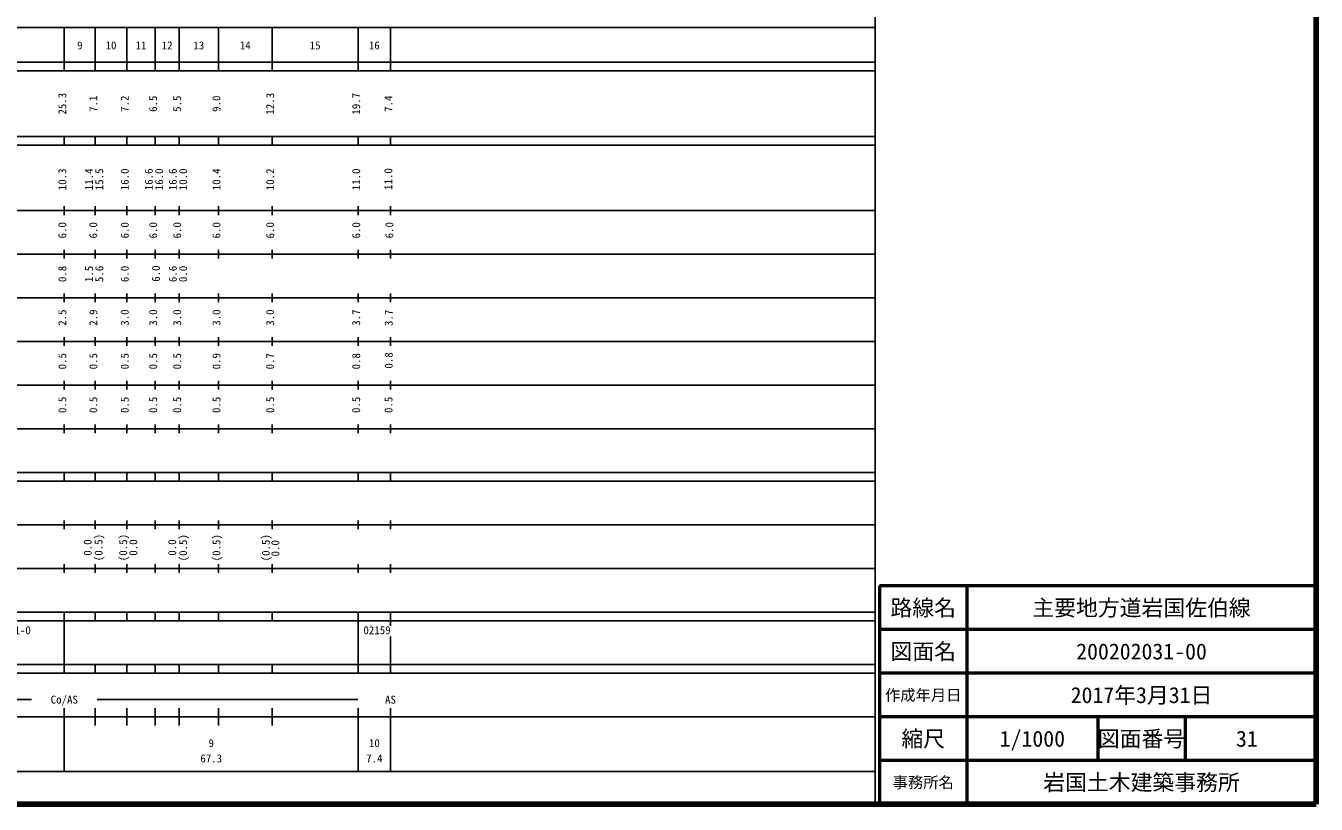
# Model space of a CAD drawing. Units: millimetres on the paper, enlarged 1000 times. Extents: x 40000 to 680000, y 20000 to 380000.
# Drawn here: x 384482 to 680000, y 20000 to 198357 of the extents above; entities that cross this region are included whole.
import ezdxf
from ezdxf.enums import TextEntityAlignment as Align

# ---------------------------------------------------------------- set-up
doc = ezdxf.new("R2010")
doc.units = ezdxf.units.MM
doc.header["$LTSCALE"] = 1000
for name, color, linetype, lineweight in [('M-TTL', 2, 'Continuous', 140), ('M-TTL-BAND', 7, 'Continuous', 25), ('M-TTL-FRAM', 2, 'Continuous', 50), ('M-TTL-LINE', 7, 'Continuous', 50)]:
    doc.layers.add(name, color=color, linetype=linetype, lineweight=lineweight)
doc.layers.add('M-TTL-TXT', color=7, linetype='Continuous')
doc.styles.add('ＭＳ ゴシック', font='')
doc.styles.get('ＭＳ ゴシック').set_extended_font_data('MS Gothic')

msp = doc.modelspace()

# ---------------------------------------------------------------- linework, layer by layer
at = {"layer": 'M-TTL'}
for p, q in [((680000, 20000), (680000, 380000)), ((40000, 20000), (680000, 20000))]:
    msp.add_line(p, q, dxfattribs=at)
at = {"layer": 'M-TTL-BAND'}
for p, q in [((579000, 20000), (579000, 370000)), ((68000, 198000), (579000, 198000)), ((393300, 188000), (393300, 198000)), ((400400, 188000), (400400, 198000)), ((407600, 188000), (407600, 198000)), ((414100, 188000), (414100, 198000)), ((419600, 188000), (419600, 198000)), ((428600, 188000), (428600, 198000)), ((440900, 188000), (440900, 198000)), ((460600, 188000), (460600, 198000)), ((468000, 188000), (468000, 198000)), ((40000, 190000), (579000, 190000)), ((40000, 188000), (579000, 188000)), ((40000, 173000), (579000, 173000)), ((393300, 171000), (393300, 173000)), ((400400, 171000), (400400, 173000)), ((407600, 171000), (407600, 173000)), ((414100, 171000), (414100, 173000)), ((419600, 171000), (419600, 173000)), ((428600, 171000), (428600, 173000)), ((440900, 171000), (440900, 173000)), ((460600, 171000), (460600, 173000)), ((468000, 171000), (468000, 173000)), ((40000, 171000), (579000, 171000)), ((393300, 155000), (393300, 157000)), ((400400, 155000), (400400, 157000)), ((407600, 155000), (407600, 157000)), ((414100, 155000), (414100, 157000)), ((419600, 155000), (419600, 157000)), ((428600, 155000), (428600, 157000)), ((440900, 155000), (440900, 157000)), ((460600, 155000), (460600, 157000)), ((468000, 155000), (468000, 157000)), ((40000, 156000), (579000, 156000)), ((46000, 146000), (579000, 146000)), ((393300, 145000), (393300, 147000)), ((400400, 145000), (400400, 147000)), ((407600, 145000), (407600, 147000)), ((414100, 145000), (414100, 147000)), ((419600, 145000), (419600, 147000)), ((428600, 145000), (428600, 147000)), ((440900, 145000), (440900, 147000)), ((460600, 145000), (460600, 147000)), ((468000, 145000), (468000, 147000)), ((52000, 136000), (579000, 136000)), ((393300, 135000), (393300, 137000)), ((400400, 135000), (400400, 137000)), ((407600, 135000), (407600, 137000)), ((414100, 135000), (414100, 137000)), ((419600, 135000), (419600, 137000)), ((428600, 135000), (428600, 137000)), ((440900, 135000), (440900, 137000)), ((460600, 135000), (460600, 137000)), ((468000, 135000), (468000, 137000)), ((46000, 126000), (579000, 126000)), ((393300, 125000), (393300, 127000)), ((400400, 125000), (400400, 127000)), ((407600, 125000), (407600, 127000)), ((414100, 125000), (414100, 127000)), ((419600, 125000), (419600, 127000)), ((428600, 125000), (428600, 127000)), ((440900, 125000), (440900, 127000)), ((460600, 125000), (460600, 127000)), ((468000, 125000), (468000, 127000)), ((52000, 116000), (579000, 116000)), ((393300, 115000), (393300, 117000)), ((400400, 115000), (400400, 117000)), ((407600, 115000), (407600, 117000)), ((414100, 115000), (414100, 117000)), ((419600, 115000), (419600, 117000)), ((428600, 115000), (428600, 117000)), ((440900, 115000), (440900, 117000)), ((460600, 115000), (460600, 117000)), ((468000, 115000), (468000, 117000)), ((393300, 105000), (393300, 107000)), ((400400, 105000), (400400, 107000)), ((407600, 105000), (407600, 107000)), ((414100, 105000), (414100, 107000)), ((419600, 105000), (419600, 107000)), ((428600, 105000), (428600, 107000)), ((440900, 105000), (440900, 107000)), ((460600, 105000), (460600, 107000)), ((468000, 105000), (468000, 107000)), ((56750, 106000), (579000, 106000)), ((56750, 96000), (579000, 96000)), ((393300, 94000), (393300, 96000)), ((400400, 94000), (400400, 96000)), ((407600, 94000), (407600, 96000)), ((414100, 94000), (414100, 96000)), ((419600, 94000), (419600, 96000)), ((428600, 94000), (428600, 96000)), ((440900, 94000), (440900, 96000)), ((460600, 94000), (460600, 96000)), ((468000, 94000), (468000, 96000)), ((40000, 94000), (579000, 94000)), ((49000, 84000), (579000, 84000)), ((393300, 83000), (393300, 85000)), ((400400, 83000), (400400, 85000)), ((407600, 83000), (407600, 85000)), ((414100, 83000), (414100, 85000)), ((419600, 83000), (419600, 85000)), ((428600, 83000), (428600, 85000)), ((440900, 83000), (440900, 85000)), ((460600, 83000), (460600, 85000)), ((468000, 83000), (468000, 85000)), ((40000, 74000), (579000, 74000)), ((393300, 73000), (393300, 75000)), ((400400, 73000), (400400, 75000)), ((407600, 73000), (407600, 75000)), ((414100, 73000), (414100, 75000)), ((419600, 73000), (419600, 75000)), ((428600, 73000), (428600, 75000)), ((440900, 73000), (440900, 75000)), ((460600, 73000), (460600, 75000)), ((468000, 73000), (468000, 75000)), ((40000, 64000), (579000, 64000)), ((393300, 62000), (393300, 64000)), ((400400, 62000), (400400, 64000)), ((407600, 62000), (407600, 64000)), ((414100, 62000), (414100, 64000)), ((419600, 62000), (419600, 64000)), ((428600, 62000), (428600, 64000)), ((440900, 62000), (440900, 64000)), ((460600, 62000), (460600, 64000)), ((468000, 62000), (468000, 64000)), ((55250, 62000), (579000, 62000)), ((393300, 52000), (393300, 62000)), ((460600, 52000), (460600, 62000)), ((468000, 60905), (468000, 62000)), ((468000, 52000), (468000, 58405)), ((55250, 52000), (579000, 52000)), ((393300, 50000), (393300, 52000)), ((400400, 50000), (400400, 52000)), ((407600, 50000), (407600, 52000)), ((414100, 50000), (414100, 52000)), ((419600, 50000), (419600, 52000)), ((428600, 50000), (428600, 52000)), ((440900, 50000), (440900, 52000)), ((460600, 50000), (460600, 52000)), ((468000, 50000), (468000, 52000)), ((40000, 50000), (579000, 50000)), ((234800, 44000), (385800, 44000)), ((393300, 27500), (393300, 42000)), ((400400, 38000), (400400, 42000)), ((400800, 44000), (460500, 44000)), ((407600, 38000), (407600, 42000)), ((414100, 38000), (414100, 42000)), ((419600, 38000), (419600, 42000)), ((428600, 38000), (428600, 42000)), ((440900, 38000), (440900, 42000)), ((460600, 27500), (460600, 42000)), ((468000, 27500), (468000, 42000)), ((40000, 40000), (579000, 40000)), ((68000, 27500), (579000, 27500))]:
    msp.add_line(p, q, dxfattribs=at)
at = {"layer": 'M-TTL-FRAM'}
for p, q in [((680000, 70000), (580000, 70000)), ((580000, 70000), (580000, 20000))]:
    msp.add_line(p, q, dxfattribs=at)
at = {"layer": 'M-TTL-LINE'}
for p, q in [((600000, 70000), (600000, 20000)), ((680000, 60000), (580000, 60000)), ((680000, 50000), (580000, 50000)), ((680000, 40000), (580000, 40000)), ((630000, 40000), (630000, 30000)), ((650000, 40000), (650000, 30000)), ((680000, 30000), (580000, 30000))]:
    msp.add_line(p, q, dxfattribs=at)

# ---------------------------------------------------------------- texts
at = {"layer": 'M-TTL-BAND', "style": 'ＭＳ ゴシック'}
for s, p in [('9', (396850, 192405)), ('10', (404000, 192405)), ('11', (410850, 192405)), ('12', (416850, 192405)), ('13', (424100, 192405)), ('14', (434750, 192405)), ('15', (450750, 192405)), ('16', (464300, 192405)), ('Co/AS', (393300, 42500)), ('AS', (468000, 42500)), ('9', (426950, 32523)), ('10', (464300, 32523)), ('67.3', (426950, 29033)), ('7.4', (464300, 29033))]:
    msp.add_text(s, height=1833, dxfattribs=at).set_placement(p, align=Align.BOTTOM_CENTER)
for s, p in [('25.3', (394300, 180500)), ('7.1', (401400, 180500)), ('7.2', (408600, 180500)), ('6.5', (415100, 180500)), ('5.5', (420600, 180500)), ('9.0', (429600, 180500)), ('12.3', (441900, 180500)), ('19.7', (461600, 180500)), ('7.4', (469000, 180500)), ('10.3', (394300, 163174)), ('11.4', (400400, 163174)), ('15.5', (402770, 163174)), ('16.0', (408600, 163174)), ('16.6', (414100, 163174)), ('16.0', (416470, 163174)), ('16.6', (419600, 163174)), ('10.0', (421970, 163174)), ('10.4', (429600, 163174)), ('10.2', (441900, 163174)), ('11.0', (461600, 163174)), ('11.0', (468956, 163246)), ('6.0', (394300, 151500)), ('6.0', (401400, 151500)), ('6.0', (408600, 151500)), ('6.0', (415100, 151500)), ('6.0', (420600, 151500)), ('6.0', (429600, 151500)), ('6.0', (441900, 151500)), ('6.0', (461600, 151500)), ('6.0', (469188, 151523)), ('0.8', (394300, 141500)), ('1.5', (400400, 141500)), ('5.6', (402770, 141500)), ('6.0', (408600, 141500)), ('6.0', (415720, 141577)), ('6.6', (419600, 141500)), ('0.0', (421970, 141500)), ('2.5', (394300, 131500)), ('2.9', (401400, 131500)), ('3.0', (408600, 131500)), ('3.0', (415100, 131500)), ('3.0', (420600, 131500)), ('3.0', (429600, 131500)), ('3.0', (441900, 131500)), ('3.7', (461600, 131500)), ('3.7', (469047, 131441)), ('0.5', (394300, 121500)), ('0.5', (401400, 121500)), ('0.5', (408600, 121500)), ('0.5', (415100, 121500)), ('0.5', (420600, 121500)), ('0.9', (429600, 121500)), ('0.7', (441900, 121500)), ('0.8', (461600, 121500)), ('0.8', (469047, 121684)), ('0.5', (394300, 111500)), ('0.5', (401400, 111500)), ('0.5', (408600, 111500)), ('0.5', (415100, 111500)), ('0.5', (420600, 111500)), ('0.5', (429600, 111500)), ('0.5', (441900, 111500)), ('0.5', (461600, 111500)), ('0.5', (469000, 111500)), ('0.0', (400098, 78808)), ('(0.5)', (402598, 78808)), ('(0.5)', (408239, 78808)), ('0.0', (410551, 78808)), ('0.0', (419470, 78808)), ('(0.5)', (421970, 78764)), ('(0.5)', (429600, 78764)), ('(0.5)', (440900, 78764)), ('0.0', (443086, 78642))]:
    msp.add_text(s, height=1833, rotation=90, dxfattribs=at).set_placement(p, align=Align.BOTTOM_CENTER)
for s, p in [('9241-0', (378150, 58405)), ('02159', (461800, 58405))]:
    msp.add_text(s, height=1833, dxfattribs=at).set_placement(p, align=Align.BOTTOM_LEFT)
at = {"layer": 'M-TTL-TXT', "style": 'ＭＳ ゴシック'}
for s, height, p in [('路線名', 3666, (590000, 65000)), ('路線名', 3666, (590000, 65000)), ('主要地方道岩国佐伯線', 3666, (640000, 65000)), ('図面名', 3666, (590000, 55000)), ('図面名', 3666, (590000, 55000)), ('200202031-00', 3666, (640000, 55000)), ('2017年3月31日', 3666, (640000, 45000)), ('作成年月日', 2566, (590000, 45000)), ('作成年月日', 2566, (590000, 45000)), ('縮尺', 3666, (590000, 35000)), ('縮尺', 3666, (590000, 35000)), ('1/1000', 3666, (615000, 35000)), ('図面番号', 3666, (640000, 35000)), ('図面番号', 3666, (640000, 35000)), ('31', 3666, (664125, 35000)), ('事務所名', 2566, (590000, 25000)), ('事務所名', 2566, (590000, 25000)), ('岩国土木建築事務所', 3666, (640000, 25000))]:
    msp.add_text(s, height=height, dxfattribs=at).set_placement(p, align=Align.MIDDLE_CENTER)

doc.saveas('drawing.dxf')
